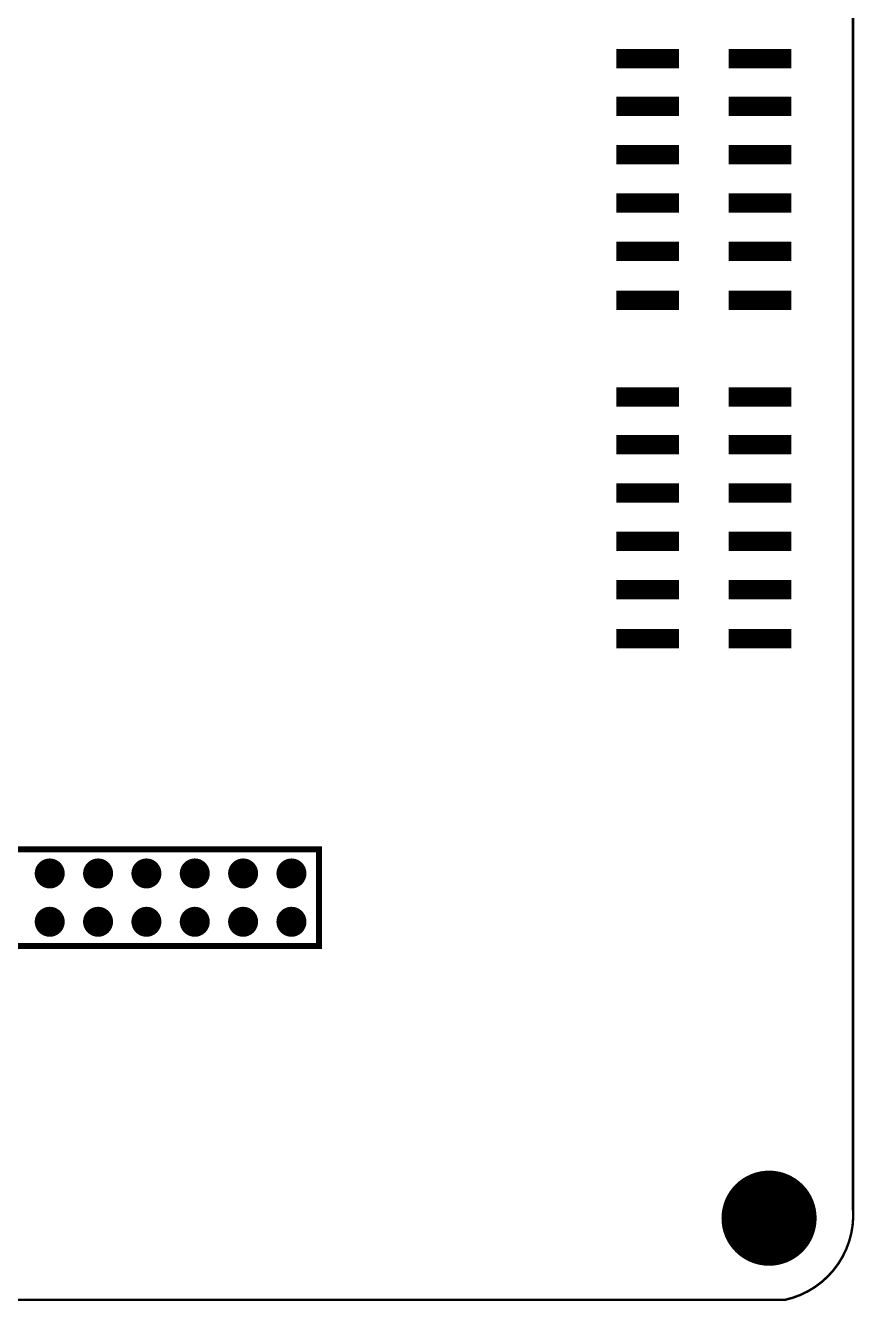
# Model space of a CAD drawing. Header units: millimetres. Extents: x 260 to 357, y 109 to 232.
# Drawn here: x 313.9 to 357.4, y 109.1 to 176.3 of the extents above; entities that cross this region are included whole.
import ezdxf

# ---------------------------------------------------------------- set-up
doc = ezdxf.new("R2010")
doc.units = ezdxf.units.MM
for name, color, linetype in [('BOARD_OUTLINE_00', 183, 'Continuous'), ('DRIL_PLTE_THRU_01', 3, 'Continuous'), ('DRIL_PLTE_THRU_02', 5, 'Continuous'), ('PADS_TOP', 96, 'Continuous'), ('PART_TOP_2DLINE_26', 254, 'Continuous')]:
    doc.layers.add(name, color=color, linetype=linetype)

# ---------------------------------------------------------------- blocks, each defined once
blk = doc.blocks.new('SMOOTH_0$127')
at = {"const_width": 0.0635}
blk.add_lwpolyline([(-0.03175, 0, 1), (0.03175, 0, 1)], format="xyb", close=True, dxfattribs=at)
blk = doc.blocks.new('BOARD_40')
at = {"layer": 'BOARD_OUTLINE_00', "const_width": 0.127}
blk.add_lwpolyline([(8.06, -6.94, -0.431185), (11.06, -3.94), (102.05, -3.94, -0.388879), (105.05, -6.94), (105.05, -122.038, -0.372393), (101.468, -126.811), (13.706, -126.811, -0.504041), (8.06, -122.044)], format="xyb", close=True, dxfattribs=at)
at = {"layer": 'BOARD_OUTLINE_00'}
for p in [(105.05, -122.038), (101.468, -126.811)]:
    blk.add_blockref('SMOOTH_0$127', p, dxfattribs=at)
blk = doc.blocks.new('DRIL_HOLE_0')
blk.add_lwpolyline([(0, 0, 1), (0, 0, 1)], format="xyb", close=True)
blk = doc.blocks.new('PAD_28')
at = {"const_width": 1.02}
blk.add_lwpolyline([(-1.65, 0), (1.65, 0)], dxfattribs=at)
blk = doc.blocks.new('STK_TOP_18')
at = {"layer": 'DRIL_PLTE_THRU_01'}
blk.add_blockref('DRIL_HOLE_0', (0, 0), dxfattribs=at)
at = {"layer": 'DRIL_PLTE_THRU_02'}
blk.add_blockref('DRIL_HOLE_0', (0, 0), dxfattribs=at)
at = {"layer": 'PADS_TOP'}
blk.add_blockref('PAD_28', (0, 0), dxfattribs=at)
blk = doc.blocks.new('SYM_TOP_14')
for p in [(-1.7, -0.04), (4.2, -0.04), (-1.7, -2.54), (4.2, -2.54), (-1.7, -5.08), (4.2, -5.08), (-1.7, -7.62), (4.2, -7.62), (-1.7, -10.16), (4.2, -10.16), (-1.7, -12.74), (4.2, -12.74)]:
    blk.add_blockref('STK_TOP_18', p)
blk = doc.blocks.new('PART_TOP_83')
blk.add_blockref('SYM_TOP_14', (0, 0))
blk = doc.blocks.new('DRIL_HOLE_3')
at = {"const_width": 1.5}
blk.add_lwpolyline([(-0.75, 0, 1), (0.75, 0, 1)], format="xyb", close=True, dxfattribs=at)
blk = doc.blocks.new('PAD_32')
at = {"const_width": 2.5}
blk.add_lwpolyline([(0, -1.25, 1), (0, 1.25, 1)], format="xyb", close=True, dxfattribs=at)
blk = doc.blocks.new('STK_TOP_16')
at = {"layer": 'DRIL_PLTE_THRU_01'}
blk.add_blockref('DRIL_HOLE_3', (0, 0), dxfattribs=at)
at = {"layer": 'DRIL_PLTE_THRU_02'}
blk.add_blockref('DRIL_HOLE_3', (0, 0), dxfattribs=at)
at = {"layer": 'PADS_TOP'}
blk.add_blockref('PAD_32', (0, 0), dxfattribs=at)
blk = doc.blocks.new('SYM_TOP_10')
blk.add_blockref('STK_TOP_16', (0, 0))
blk = doc.blocks.new('PART_TOP_94')
blk.add_blockref('SYM_TOP_10', (0, 0))
blk = doc.blocks.new('PART_TOP_141')
blk.add_blockref('SYM_TOP_14', (0, 0))
blk = doc.blocks.new('SMOOTH_0$3048')
at = {"const_width": 0.1524}
blk.add_lwpolyline([(-0.0762, 0, 1), (0.0762, 0, 1)], format="xyb", close=True, dxfattribs=at)
blk = doc.blocks.new('PART_BODY_TOP_31')
at = {"layer": 'PART_TOP_2DLINE_26', "const_width": 0.305}
blk.add_lwpolyline([(3.81, -1.27), (-1.27, -1.27), (-1.27, 39.497), (-1.27, 39.548), (3.81, 39.548), (3.81, 39.497)], close=True, dxfattribs=at)
at = {"layer": 'PART_TOP_2DLINE_26'}
blk.add_blockref('SMOOTH_0$3048', (-1.27, 39.497), dxfattribs=at)
blk = doc.blocks.new('DRIL_HOLE_0$9000006667')
at = {"const_width": 0.45}
blk.add_lwpolyline([(-0.225, 0, 1), (0.225, 0, 1)], format="xyb", close=True, dxfattribs=at)
blk = doc.blocks.new('PAD_53')
at = {"const_width": 0.7874}
blk.add_lwpolyline([(0, -0.3937, 1), (0, 0.3937, 1)], format="xyb", close=True, dxfattribs=at)
blk = doc.blocks.new('STK_TOP_94')
at = {"layer": 'DRIL_PLTE_THRU_01'}
blk.add_blockref('DRIL_HOLE_0$9000006667', (0, 0), dxfattribs=at)
at = {"layer": 'DRIL_PLTE_THRU_02'}
blk.add_blockref('DRIL_HOLE_0$9000006667', (0, 0), dxfattribs=at)
at = {"layer": 'PADS_TOP', "rotation": 90}
blk.add_blockref('PAD_53', (0, 0), dxfattribs=at)
blk = doc.blocks.new('SYM_TOP_31')
for name, p in [('PART_BODY_TOP_31', (0, 0)), ('STK_TOP_94', (0, 38.1)), ('STK_TOP_94', (2.54, 38.1)), ('STK_TOP_94', (0, 35.56)), ('STK_TOP_94', (2.54, 35.56)), ('STK_TOP_94', (0, 33.02)), ('STK_TOP_94', (2.54, 33.02)), ('STK_TOP_94', (0, 30.48)), ('STK_TOP_94', (2.54, 30.48)), ('STK_TOP_94', (0, 27.94)), ('STK_TOP_94', (2.54, 27.94)), ('STK_TOP_94', (0, 25.4)), ('STK_TOP_94', (2.54, 25.4))]:
    blk.add_blockref(name, p)
blk = doc.blocks.new('PART_TOP_147')
blk.add_blockref('SYM_TOP_31', (0, 0))

msp = doc.modelspace()

# ---------------------------------------------------------------- block references
for name, p in [('BOARD_40', (252.283, 236.116)), ('PART_TOP_83', (348.247, 174.576)), ('PART_TOP_141', (348.247, 156.796)), ('PART_TOP_94', (352.922, 113.598))]:
    msp.add_blockref(name, p)
at = {"rotation": 270}
msp.add_blockref('PART_TOP_147', (289.727, 131.716), dxfattribs=at)

doc.saveas('drawing.dxf')
